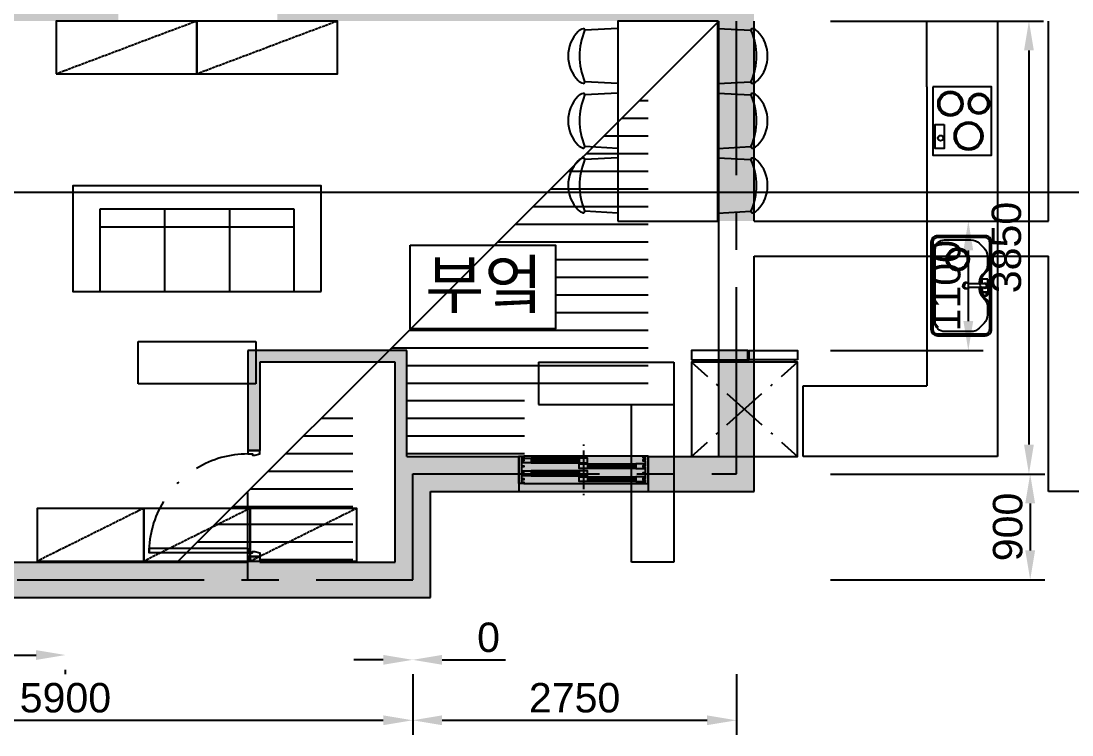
# Model space of a CAD drawing. Header units: millimetres. Extents: x 140860 to 617150, y 61650 to 208518.
# Drawn here: x 542562 to 551490, y 94209 to 100277 of the extents above; entities that cross this region are included whole.
import ezdxf

# ---------------------------------------------------------------- set-up
doc = ezdxf.new("R2010")
doc.units = ezdxf.units.MM
doc.linetypes.add('ACAD_ISO04W100', pattern=[30, 24, -3, 0, -3])
doc.linetypes.add('CENTER', pattern=[50.8, 31.75, -6.35, 6.35, -6.35])
for name, color, linetype in [('CEN', 1, 'CENTER'), ('DIM', 3, 'Continuous'), ('FIN', 5, 'Continuous'), ('FUN', 3, 'Continuous'), ('HAT', 9, 'Continuous'), ('TXT', 7, 'Continuous'), ('WAL', 2, 'Continuous'), ('WIN', 4, 'Continuous')]:
    doc.layers.add(name, color=color, linetype=linetype)
doc.styles.get("Standard").update_dxf_attribs({"font": 'arial.ttf'})
doc.styles.add('문자400', font='arial.ttf', dxfattribs={"height": 400})
doc.dimstyles.new('치수100', dxfattribs={"dimscale": 100, "dimtxt": 2.5, "dimasz": 2.5, "dimexe": 1.25, "dimexo": 8, "dimtad": 1, "dimtxsty": 'Standard', "dimcen": 2.5, "dimadec": 0, "dimazin": 0, "dimtfac": 1, "dimtmove": 0, "dimatfit": 1, "dimfxl": 1, "dimarcsym": 0})

# ---------------------------------------------------------------- blocks, each defined once
blk = doc.blocks.new('냉장고')
at = {"color": 1, "linetype": 'ByBlock', "ltscale": 2}
for p, q in [((-313.9, -121), (-450, 0)), ((450, 0), (313.9, -121)), ((-224.2, -200.7), (-239.2, -187.4)), ((149.5, -532.9), (-149.5, -267.1)), ((149.5, -267.1), (-149.5, -532.9)), ((239.2, -187.4), (224.2, -200.7)), ((-224.2, -599.3), (-239.2, -612.6)), ((239.2, -612.6), (224.2, -599.3)), ((-313.9, -679), (-450, -800)), ((450, -800), (313.9, -679))]:
    blk.add_line(p, q, dxfattribs=at)
at = {"linetype": 'ByBlock'}
for p, q in [((-426.7, -820), (-426.7, -800)), ((426.7, -820), (426.7, -800)), ((-30, -820), (-40, -820))]:
    blk.add_line(p, q, dxfattribs=at)
for points in [[(450, 0), (-450, 0), (-450, -800), (450, -800)], [(-450, -820), (-40, -820), (-40, -900), (-450, -900)], [(450, -820), (-30, -820), (-30, -900), (450, -900)]]:
    blk.add_lwpolyline(points, close=True, dxfattribs=at)
blk = doc.blocks.new('싱크볼')
at = {"linetype": 'ByBlock'}
for p, q in [((0, -32), (-55.9, -32)), ((-55.9, -32), (-55.9, -79)), ((-14.9, -79), (-55.9, -79)), ((0, -32), (0, -32)), ((0, -32), (55.9, -32)), ((14.9, -79), (55.9, -79)), ((55.9, -32), (55.9, -79)), ((55.9, -34.8), (58.6, -34.8)), ((55.9, -76.2), (58.6, -76.2))]:
    blk.add_line(p, q, dxfattribs=at)
blk.add_lwpolyline([(425, -55, 0.414214), (370, 0), (0, 0), (-370, 0, 0.414214), (-425, -55), (-425, -460, 0.414214), (-370, -515), (0, -515), (370, -515, 0.414214), (425, -460)], format="xyb", close=True, dxfattribs=at)
at = {"color": 8, "linetype": 'ByBlock'}
blk.add_lwpolyline([(-409, -460, 0.414214), (-370, -499), (0, -499), (370, -499, 0.414214), (409, -460), (409, -55, 0.414214), (370, -16), (0, -16), (-370, -16, 0.414214), (-409, -55)], format="xyb", close=True, dxfattribs=at)
at = {"linetype": 'ByBlock'}
blk.add_lwpolyline([(14.9, -105), (31.9, -105, 0.198912), (95.5, -78.6), (115.7, -58.4, -0.198912), (172.3, -35), (248.6, -35, -0.198912), (319.3, -64.3), (360.7, -105.7, -0.198912), (390, -176.4), (390, -399, -0.414214), (310, -479), (0, -479), (-310, -479, -0.414214), (-390, -399), (-390, -176.4, -0.198912), (-360.7, -105.7), (-319.3, -64.3, -0.198912), (-248.6, -35), (-172.3, -35, -0.198912), (-115.7, -58.4), (-95.5, -78.6, 0.198912), (-31.9, -105), (-14.9, -105)], format="xyb", dxfattribs=at)
at = {"color": 8, "linetype": 'ByBlock'}
for points in [[(-14.9, -95), (-31.9, -95, -0.198912), (-88.4, -71.6), (-120.6, -39.4, 0.198912), (-177.1, -16)], [(177.1, -16, 0.198912), (120.6, -39.4), (88.4, -71.6, -0.198912), (31.9, -95), (14.9, -95)]]:
    blk.add_lwpolyline(points, format="xyb", dxfattribs=at)
for radius in [96, 91]:
    blk.add_circle((-225, -288), radius, dxfattribs=at)
at = {"linetype": 'ByBlock'}
blk.add_circle((-225, -288), 81, dxfattribs=at)
at = {"color": 8, "linetype": 'ByBlock'}
blk.add_arc((0, -55.5), 19.9, 318.25375, 221.74625, dxfattribs=at)
at = {"linetype": 'ByBlock'}
for radius, start, end in [(14.9, 0, 180), (25, 69.76581, 110.23419)]:
    blk.add_arc((0, -55.5), radius, start, end, dxfattribs=at)
for points in [[(-14.9, -55.5), (-14.9, -161.8), (-14.9, -178.4), (-16.6, -192), (-23.2, -204.1), (-24.6, -217.3), (-16.6, -228.7), (-6.9, -232.5), (0, -232.5)], [(14.9, -55.5), (14.9, -161.8), (14.9, -178.4), (16.6, -192), (23.2, -204.1), (24.6, -217.3), (16.6, -228.7), (6.9, -232.5), (0, -232.5)], [(58.6, -55.5), (58.6, -37.9), (58.6, -34.8), (58.6, -33.4), (60.6, -33.2), (75.1, -35.3), (83.6, -39), (86.5, -41.7), (88.2, -46.4), (88.2, -50.9), (88.2, -55.5)], [(58.6, -55.5), (58.6, -73.1), (58.6, -76.2), (58.6, -77.6), (60.6, -77.8), (75.1, -75.7), (83.6, -72), (86.5, -69.3), (88.2, -64.6), (88.2, -60.1), (88.2, -55.5)], [(-21.3, -201.5), (-25.5, -211.7), (-28.2, -216), (-25.4, -229.9), (-18.2, -240.2), (-7.8, -245.3), (0, -245.3)], [(21, -200.6), (24.8, -200.6), (26.5, -200.6), (26.9, -201.5), (26.9, -226.3), (26.5, -227.6), (25.7, -227.7), (21.3, -227.9), (21.1, -227.7), (21.1, -226.8), (23.3, -223), (25.9, -213.7), (23.3, -206.2), (23.3, -206.2)], [(21.3, -201.5), (22.1, -203.4), (22.8, -205), (23.4, -206.4)], [(26.5, -201), (26.2, -201), (26, -202.5), (25.9, -217), (26.1, -227.1), (26.3, -227.4), (26.6, -227.2)]]:
    blk.add_open_spline(points, degree=3, dxfattribs=at)
at = {"color": 8, "linetype": 'ByBlock'}
for points in [[(84.8, -55.5), (84.8, -51.7), (84.8, -47.8), (82.5, -44.2), (74.1, -41.5), (69.1, -41.6)], [(84.8, -55.5), (84.8, -59.3), (84.8, -63.2), (82.5, -66.8), (74.1, -69.5), (69.1, -69.4)], [(0, -94.2), (-8.4, -94.2), (-12.8, -98.3), (-14.9, -102.3)], [(0, -94.2), (8.4, -94.2), (12.8, -98.3), (14.9, -102.3)], [(-26.5, -223.2), (-20.9, -239.8), (-4.8, -241.7), (0, -241.7)], [(24.6, -227.8), (17.8, -240.2), (4.3, -241.7), (0, -241.7)]]:
    blk.add_open_spline(points, degree=3, dxfattribs=at)
at = {"linetype": 'ByBlock'}
for points, knots in [([(25.3, -227.8), (25.1, -228.3), (23.3, -232.9), (18.2, -240.2), (7.8, -245.3), (0, -245.3)], [1.875999, 1.875999, 1.875999, 1.875999, 2, 3, 4, 4, 4, 4]), ([(26.9, -215.8), (27, -216.3), (27.2, -217.9), (27.1, -219.9), (26.9, -221.4)], [0.8480441, 0.8480441, 0.8480441, 0.8480441, 1, 1.3659858, 1.3659858, 1.3659858, 1.3659858])]:
    blk.add_open_spline(points, degree=3, knots=knots, dxfattribs=at)
blk = doc.blocks.new('전기 쿡탑')
at = {"linetype": 'ByBlock'}
blk.add_lwpolyline([(0, -500), (580, -500), (580, 0), (0, 0)], close=True, dxfattribs=at)
at = {"color": 8, "linetype": 'ByBlock'}
blk.add_lwpolyline([(320.4, -401.8), (523.1, -401.8), (523.1, -480), (320.4, -480)], close=True, dxfattribs=at)
for centre, radius in [((143.1, -107.9), 88.4), ((143.1, -107.9), 73.6), ((417.9, -196.2), 120.3), ((417.9, -196.2), 105.6), ((143.1, -349.8), 105.6), ((143.1, -349.8), 90.9), ((435.4, -433.7), 22.7)]:
    blk.add_circle(centre, radius, dxfattribs=at)
blk = doc.blocks.new('*U28')
at = {"linetype": 'ByBlock'}
for p, q in [((62.5, 0), (77.9, 280.4)), ((532.5, 0), (517.2, 280.4)), ((612.5, 0), (627.9, 280.4)), ((1082.5, 0), (1067.2, 280.4)), ((1162.5, 0), (1177.9, 280.4)), ((1632.5, 0), (1617.2, 280.4)), ((62.5, -850), (77.9, -1130.4)), ((532.5, -850), (517.2, -1130.4)), ((612.5, -850), (627.9, -1130.4)), ((1082.5, -850), (1067.2, -1130.4)), ((1162.5, -850), (1177.9, -1130.4)), ((1632.5, -850), (1617.2, -1130.4))]:
    blk.add_line(p, q, dxfattribs=at)
blk.add_lwpolyline([(1700, -850), (1700, 0), (0, 0), (0, -850)], close=True, dxfattribs=at)
for centre, radius, start, end in [((297.5, 125.4), 296.9, 45.42486, 134.57514), ((847.5, 125.4), 296.9, 45.42486, 134.57514), ((1397.5, 125.4), 296.9, 45.42486, 134.57514), ((76.8, 292.8), 11.8, 165.40078, 293.61338), ((151.8, 273.3), 89.3, 134.57514, 165.40078), ((297.5, -212.1), 539.2, 66.38662, 113.61338), ((443.2, 273.3), 89.3, 14.59922, 45.42486), ((518.3, 292.8), 11.8, 246.38662, 14.59922), ((626.8, 292.8), 11.8, 165.40078, 293.61338), ((701.8, 273.3), 89.3, 134.57514, 165.40078), ((847.5, -212.1), 539.2, 66.38662, 113.61338), ((993.2, 273.3), 89.3, 14.59922, 45.42486), ((1068.3, 292.8), 11.8, 246.38662, 14.59922), ((1176.8, 292.8), 11.8, 165.40078, 293.61338), ((1251.8, 273.3), 89.3, 134.57514, 165.40078), ((1397.5, -212.1), 539.2, 66.38662, 113.61338), ((1543.2, 273.3), 89.3, 14.59922, 45.42486), ((1618.3, 292.8), 11.8, 246.38662, 14.59922), ((76.8, -1142.8), 11.8, 66.38662, 194.59922), ((151.8, -1123.3), 89.3, 194.59922, 225.42486), ((297.5, -637.9), 539.2, 246.38662, 293.61338), ((443.2, -1123.3), 89.3, 314.57514, 345.40078), ((518.3, -1142.8), 11.8, 345.40078, 113.61338), ((626.8, -1142.8), 11.8, 66.38662, 194.59922), ((701.8, -1123.3), 89.3, 194.59922, 225.42486), ((847.5, -637.9), 539.2, 246.38662, 293.61338), ((993.2, -1123.3), 89.3, 314.57514, 345.40078), ((1068.3, -1142.8), 11.8, 345.40078, 113.61338), ((1176.8, -1142.8), 11.8, 66.38662, 194.59922), ((1251.8, -1123.3), 89.3, 194.59922, 225.42486), ((1397.5, -637.9), 539.2, 246.38662, 293.61338), ((1543.2, -1123.3), 89.3, 314.57514, 345.40078), ((1618.3, -1142.8), 11.8, 345.40078, 113.61338), ((297.5, -975.4), 296.9, 225.42486, 314.57514), ((847.5, -975.4), 296.9, 225.42486, 314.57514), ((1397.5, -975.4), 296.9, 225.42486, 314.57514)]:
    blk.add_arc(centre, radius, start, end, dxfattribs=at)
blk = doc.blocks.new('*U29')
at = {"color": 1, "linetype": 'ACAD_ISO04W100'}
blk.add_line((905.5, 450), (0, 0), dxfattribs=at)
blk.add_lwpolyline([(0, 0), (905.5, 0), (905.5, 450), (0, 450)], close=True)
blk = doc.blocks.new('*U30')
at = {"color": 1, "linetype": 'ACAD_ISO04W100'}
blk.add_line((1194.8, 450), (0, 0), dxfattribs=at)
blk.add_lwpolyline([(0, 0), (1194.8, 0), (1194.8, 450), (0, 450)], close=True)
blk = doc.blocks.new('*U32')
at = {"linetype": 'ByBlock'}
for p, q in [((825, -200), (-825, -200)), ((-825, -200), (-825, -900)), ((-275, -200), (-275, -900)), ((275, -200), (275, -900)), ((825, -900), (825, -200)), ((-825, -350), (825, -350))]:
    blk.add_line(p, q, dxfattribs=at)
blk.add_lwpolyline([(1055, -900), (1055, 0), (-1055, 0), (-1055, -900)], close=True, dxfattribs=at)
blk = doc.blocks.new('*U7')
for points in [[(30, 0), (30, 840), (70, 840), (70, 0)], [(0, -100), (0, 0), (30, 0), (30, -40), (40, -40), (40, -60), (30, -100)], [(900, -100), (900, 0), (870, 0), (870, -40), (860, -40), (860, -60), (870, -100)]]:
    blk.add_lwpolyline(points, close=True)
at = {"color": 1}
for start, end in [(58.67428, 90), (44.3179, 45.6821), (0, 31.32572)]:
    blk.add_arc((30, 0), 840, start, end, dxfattribs=at)
blk = doc.blocks.new('*U10')
at = {"color": 1}
for p, q in [((550, 90), (550, 100)), ((550, -280), (550, 50)), ((550, -330), (550, -320))]:
    blk.add_line(p, q, dxfattribs=at)
at = {"color": 8}
for p, q in [((1055, 0), (45, 0)), ((105, -15), (515, -15)), ((515, -55), (105, -55)), ((995, -65), (585, -65)), ((105, -125), (515, -125)), ((515, -165), (105, -165)), ((585, -105), (995, -105)), ((995, -175), (585, -175)), ((45, -230), (1055, -230)), ((585, -215), (995, -215))]:
    blk.add_line(p, q, dxfattribs=at)
for p, q in [((105, -27.5), (515, -27.5)), ((105, -42.5), (515, -42.5)), ((995, -77.5), (585, -77.5)), ((105, -137.5), (515, -137.5)), ((105, -152.5), (515, -152.5)), ((995, -92.5), (585, -92.5)), ((995, -187.5), (585, -187.5)), ((995, -202.5), (585, -202.5))]:
    blk.add_line(p, q)
for points in [[(25, -150), (45, -150), (45, -140), (25, -140), (25, -90), (45, -90), (45, -80), (25, -80), (25, -40), (45, -40), (45, -30), (25, -30), (25, -10), (45, -10), (45, 0), (0, 0), (0, -230), (45, -230), (45, -220), (25, -220), (25, -200), (45, -200), (45, -190), (25, -190)], [(1075, -150), (1055, -150), (1055, -140), (1075, -140), (1075, -90), (1055, -90), (1055, -80), (1075, -80), (1075, -40), (1055, -40), (1055, -30), (1075, -30), (1075, -10), (1055, -10), (1055, 0), (1100, 0), (1100, -230), (1055, -230), (1055, -220), (1075, -220), (1075, -200), (1055, -200), (1055, -190), (1075, -190)], [(515, -55), (515, -15), (585, -15), (585, -55)], [(585, -105), (585, -65), (515, -65), (515, -105)], [(515, -165), (515, -125), (585, -125), (585, -165)], [(585, -215), (585, -175), (515, -175), (515, -215)]]:
    blk.add_lwpolyline(points, close=True)
for points in [[(35, -40), (35, -55), (105, -55), (105, -15), (35, -15), (35, -30)], [(1065, -90), (1065, -105), (995, -105), (995, -65), (1065, -65), (1065, -80)], [(35, -150), (35, -165), (105, -165), (105, -125), (35, -125), (35, -140)], [(1065, -200), (1065, -215), (995, -215), (995, -175), (1065, -175), (1065, -190)]]:
    blk.add_lwpolyline(points)
blk = doc.blocks.new('*D105')
at = {"layer": 'Defpoints', "color": 0, "transparency": 16777216}
for p in [(539989.5, 95526.8), (545889.5, 95526.8), (545889.5, 94333.6)]:
    blk.add_point(p, dxfattribs=at)
at = {"layer": 'DIM', "color": 0, "lineweight": -2, "transparency": 16777216}
for p, q in [((539989.5, 94726.8), (539989.5, 94208.6)), ((545889.5, 94726.8), (545889.5, 94208.6)), ((540239.5, 94333.6), (545639.5, 94333.6))]:
    blk.add_line(p, q, dxfattribs=at)
at = {"layer": 'DIM', "color": 0, "transparency": 16777216}
for points in [[(540239.5, 94375.3), (540239.5, 94292), (539989.5, 94333.6)], [(545639.5, 94375.3), (545639.5, 94292), (545889.5, 94333.6)]]:
    blk.add_solid(points, dxfattribs=at)
at = {"layer": 'DIM', "color": 0, "transparency": 16777216, "insert": (542939.5, 94523.8), "char_height": 250, "attachment_point": 5}
blk.add_mtext('5900', dxfattribs=at)
blk = doc.blocks.new('*D100')
at = {"layer": 'Defpoints', "color": 0, "transparency": 16777216}
for p in [(545889.5, 95526.8), (548639.5, 95526.8), (548639.5, 94333.6)]:
    blk.add_point(p, dxfattribs=at)
at = {"layer": 'DIM', "color": 0, "lineweight": -2, "transparency": 16777216}
for p, q in [((545889.5, 94726.8), (545889.5, 94208.6)), ((548639.5, 94726.8), (548639.5, 94208.6)), ((546139.5, 94333.6), (548389.5, 94333.6))]:
    blk.add_line(p, q, dxfattribs=at)
at = {"layer": 'DIM', "color": 0, "transparency": 16777216}
for points in [[(546139.5, 94375.3), (546139.5, 94292), (545889.5, 94333.6)], [(548389.5, 94375.3), (548389.5, 94292), (548639.5, 94333.6)]]:
    blk.add_solid(points, dxfattribs=at)
at = {"layer": 'DIM', "color": 0, "transparency": 16777216, "insert": (547264.5, 94523.8), "char_height": 250, "attachment_point": 5}
blk.add_mtext('2750', dxfattribs=at)
blk = doc.blocks.new('*D106')
at = {"layer": 'Defpoints', "color": 0, "transparency": 16777216}
for p in [(539989.5, 95526.8), (542939.5, 95526.8), (542939.5, 94888.2)]:
    blk.add_point(p, dxfattribs=at)
at = {"layer": 'DIM', "color": 0, "lineweight": -2, "transparency": 16777216}
for p, q in [((540239.5, 94888.2), (542689.5, 94888.2)), ((539989.5, 94726.8), (539989.5, 94763.2)), ((542939.5, 94726.8), (542939.5, 94763.2))]:
    blk.add_line(p, q, dxfattribs=at)
at = {"layer": 'DIM', "color": 0, "transparency": 16777216}
for points in [[(540239.5, 94929.8), (540239.5, 94846.5), (539989.5, 94888.2)], [(542689.5, 94929.8), (542689.5, 94846.5), (542939.5, 94888.2)]]:
    blk.add_solid(points, dxfattribs=at)
at = {"layer": 'DIM', "color": 0, "transparency": 16777216, "insert": (541464.5, 95078.3), "char_height": 250, "attachment_point": 5}
blk.add_mtext('2950', dxfattribs=at)
blk = doc.blocks.new('*D110')
at = {"layer": 'Defpoints', "color": 0, "transparency": 16777216}
for p in [(545889.5, 95526.8), (545889.5, 95526.8), (545889.5, 94847.3)]:
    blk.add_point(p, dxfattribs=at)
at = {"layer": 'DIM', "color": 0, "lineweight": -2, "transparency": 16777216}
for p, q in [((545639.5, 94847.3), (545389.5, 94847.3)), ((546139.5, 94847.3), (546677.6, 94847.3)), ((545889.5, 94726.8), (545889.5, 94722.3)), ((545889.5, 94726.8), (545889.5, 94722.3))]:
    blk.add_line(p, q, dxfattribs=at)
at = {"layer": 'DIM', "color": 0, "transparency": 16777216}
for points in [[(545639.5, 94889), (545639.5, 94805.6), (545889.5, 94847.3)], [(546139.5, 94889), (546139.5, 94805.6), (545889.5, 94847.3)]]:
    blk.add_solid(points, dxfattribs=at)
at = {"layer": 'DIM', "color": 0, "transparency": 16777216, "insert": (546533.5, 95037.4), "char_height": 250, "attachment_point": 5}
blk.add_mtext('0', dxfattribs=at)
blk = doc.blocks.new('*D114')
at = {"layer": 'Defpoints', "color": 0, "transparency": 16777216}
for p in [(548639.5, 100276.8), (548639.5, 96426.8), (551124, 96426.8)]:
    blk.add_point(p, dxfattribs=at)
at = {"layer": 'DIM', "color": 0, "lineweight": -2, "transparency": 16777216}
for p, q in [((549439.5, 100276.8), (551249, 100276.8)), ((551124, 100026.8), (551124, 96676.8)), ((549439.5, 96426.8), (551249, 96426.8))]:
    blk.add_line(p, q, dxfattribs=at)
at = {"layer": 'DIM', "color": 0, "transparency": 16777216}
for points in [[(551082.4, 100026.8), (551165.7, 100026.8), (551124, 100276.8)], [(551082.4, 96676.8), (551165.7, 96676.8), (551124, 96426.8)]]:
    blk.add_solid(points, dxfattribs=at)
at = {"layer": 'DIM', "color": 0, "transparency": 16777216, "insert": (550933.8, 98351.8), "char_height": 250, "attachment_point": 5, "rotation": 90}
blk.add_mtext('3850', dxfattribs=at)
blk = doc.blocks.new('*D98')
at = {"layer": 'Defpoints', "color": 0, "transparency": 16777216}
for p in [(548639.5, 96426.8), (548639.5, 95526.8), (551134.5, 95526.8)]:
    blk.add_point(p, dxfattribs=at)
at = {"layer": 'DIM', "color": 0, "lineweight": -2, "transparency": 16777216}
for p, q in [((549439.5, 96426.8), (551259.5, 96426.8)), ((551134.5, 96176.8), (551134.5, 95776.8)), ((549439.5, 95526.8), (551259.5, 95526.8))]:
    blk.add_line(p, q, dxfattribs=at)
at = {"layer": 'DIM', "color": 0, "transparency": 16777216}
for points in [[(551092.9, 96176.8), (551176.2, 96176.8), (551134.5, 96426.8)], [(551092.9, 95776.8), (551176.2, 95776.8), (551134.5, 95526.8)]]:
    blk.add_solid(points, dxfattribs=at)
at = {"layer": 'DIM', "color": 0, "transparency": 16777216, "insert": (550944.4, 95976.8), "char_height": 250, "attachment_point": 5, "rotation": 90}
blk.add_mtext('900', dxfattribs=at)
blk = doc.blocks.new('*D103')
at = {"layer": 'Defpoints', "color": 0, "transparency": 16777216}
for p in [(548639.5, 98576.8), (548639.5, 97476.8), (550609, 97476.8)]:
    blk.add_point(p, dxfattribs=at)
at = {"layer": 'DIM', "color": 0, "lineweight": -2, "transparency": 16777216}
for p, q in [((549439.5, 98576.8), (550734, 98576.8)), ((550609, 98326.8), (550609, 97726.8)), ((549439.5, 97476.8), (550734, 97476.8))]:
    blk.add_line(p, q, dxfattribs=at)
at = {"layer": 'DIM', "color": 0, "transparency": 16777216}
for points in [[(550567.3, 98326.8), (550650.7, 98326.8), (550609, 98576.8)], [(550567.3, 97726.8), (550650.7, 97726.8), (550609, 97476.8)]]:
    blk.add_solid(points, dxfattribs=at)
at = {"layer": 'DIM', "color": 0, "transparency": 16777216, "insert": (550418.9, 98026.8), "char_height": 250, "attachment_point": 5, "rotation": 90}
blk.add_mtext('1100', dxfattribs=at)

msp = doc.modelspace()

# ---------------------------------------------------------------- hatches: boundary and pattern name
at = {"layer": 'HAT', "true_color": 0x939598}
h = msp.add_hatch(color=252, dxfattribs=at)
h.dxf.hatch_style = 1
h.paths.add_polyline_path([(540939.532, 105056.85), (540939.532, 105126.85), (539839.532, 105126.85), (539839.532, 100276.85), (539839.532, 99576.85), (540139.532, 99576.85), (540139.532, 100276.85), (543389.532, 100276.85), (543389.532, 101626.85), (543589.532, 101626.85), (543589.532, 101776.85), (543239.532, 101776.85), (543239.532, 100426.85), (540139.532, 100426.85), (540139.532, 104826.85), (540939.532, 104826.85)])
h.paths.add_polyline_path([(545839.532, 105126.85), (543939.532, 105126.85), (543939.532, 104826.85), (545539.532, 104826.85), (545539.532, 103826.85), (545539.532, 103769.85), (545539.532, 103751.85), (545539.532, 101776.85), (544489.532, 101776.85), (544489.532, 101626.85), (545689.532, 101626.85), (545689.532, 102076.85), (545889.532, 102076.85), (545889.532, 102226.85), (545689.532, 102226.85), (545689.532, 103826.85), (548489.532, 103826.85), (548489.532, 102226.85), (547739.532, 102226.85), (546689.532, 102226.85), (546689.532, 102076.85), (546889.532, 102076.85), (546889.532, 101626.85), (546989.532, 101626.85), (546989.532, 102076.85), (548489.532, 102076.85), (548489.532, 101626.85), (548789.532, 101626.85), (548789.532, 102226.85), (548789.532, 104126.85), (545839.532, 104126.85)])
h.paths.add_polyline_path([(548789.532, 100276.85), (548789.532, 100626.85), (548689.532, 100626.85), (548489.532, 100626.85), (548489.532, 100426.85), (546989.532, 100426.85), (546889.532, 100426.85), (544739.532, 100426.85), (544739.532, 100276.85), (548489.532, 100276.85), (548489.532, 98576.85), (548719.532, 98576.85), (548789.532, 98576.85)])
h.paths.add_polyline_path([(548789.532, 97476.85), (548489.532, 97476.85), (548489.532, 96576.85), (545839.532, 96576.85), (545839.532, 97476.85), (544489.532, 97476.85), (544489.532, 96626.85), (544589.532, 96626.85), (544589.532, 97376.85), (545739.532, 97376.85), (545739.532, 97016.85), (545739.532, 96576.85), (545739.532, 95676.85), (545379.532, 95676.85), (544589.532, 95676.85), (544589.532, 95726.85), (544489.532, 95726.85), (544489.532, 95676.85), (540139.532, 95676.85), (540139.532, 96376.85), (539909.532, 96376.85), (539839.532, 96376.85), (539839.532, 95376.85), (546039.532, 95376.85), (546039.532, 96276.85), (548789.532, 96276.85)])
at = {"layer": 'HAT'}
h = msp.add_hatch(dxfattribs=at)
h.set_pattern_fill('_USER', color=256, scale=150, pattern_type=0)
h.set_pattern_definition([(0, (126795, 150), (0, 150), [])])
edge = h.paths.add_edge_path()
edge.add_line((544913.795, 104201.113), (544957.532, 104244.85))
edge.add_line((544957.532, 104244.85), (544957.532, 104610.673))
edge.add_line((544957.532, 104610.673), (544954.743, 104612.282))
edge.add_line((544954.743, 104612.282), (544938.03, 104609.787))
edge.add_line((544938.03, 104609.787), (544928.426, 104593.152))
edge.add_line((544928.426, 104593.152), (544926.927, 104594.017))
edge.add_line((544926.927, 104594.017), (544954.561, 104624.312))
edge.add_arc((544958.428, 104622.079), 4.466, -81.5070394, 150, ccw=False)
edge.add_line((544959.087, 104617.663), (545002.311, 104619.562))
edge.add_line((545002.311, 104619.562), (545002.311, 104626.026))
edge.add_arc((545002.022, 104624.894), 1.169, 8.4929606, 75.6874554, ccw=False)
edge.add_line((545003.178, 104625.066), (545003.989, 104619.636))
edge.add_line((545003.989, 104619.636), (544975.532, 104615.387))
edge.add_line((544975.532, 104615.387), (544975.532, 104262.85))
edge.add_line((544975.532, 104262.85), (545111.278, 104398.596))
edge.add_spline(control_points=[(545111.278, 104398.596), (545097.61, 104400.874), (545050.785, 104410.515), (545028.435, 104424.982), (545043.467, 104447.64), (545069.608, 104448.293), (545096.516, 104428.407), (545127.932, 104419.985), (545131.737, 104419.055)], knot_values=[0.6841267, 0.6841267, 0.6841267, 0.6841267, 1, 2, 3, 4, 5, 5.12865242, 5.12865242, 5.12865242, 5.12865242], degree=3, periodic=0)
edge.add_line((545131.737, 104419.055), (545174.636, 104461.954))
edge.add_spline(control_points=[(545174.636, 104461.954), (545129.182, 104460.45), (545054.476, 104463.682), (545026.393, 104476.994), (545038.316, 104501.431), (545064.144, 104505.515), (545101.407, 104484.933), (545163.216, 104481.935), (545195.516, 104482.834)], knot_values=[0.29650162, 0.29650162, 0.29650162, 0.29650162, 1, 2, 3, 4, 5, 5.70823616, 5.70823616, 5.70823616, 5.70823616], degree=3, periodic=0)
edge.add_line((545195.516, 104482.834), (545227.032, 104514.35))
edge.add_line((545227.032, 104514.35), (545227.032, 104548.956))
edge.add_spline(control_points=[(545227.032, 104548.956), (545150.813, 104553.404), (545056.842, 104568.047), (545028.23, 104586.279), (545043.1, 104609.043), (545069.235, 104609.883), (545106.304, 104582.894), (545180.103, 104571.634), (545227.032, 104568.625)], knot_values=[0.04880652, 0.04880652, 0.04880652, 0.04880652, 1, 2, 3, 4, 5, 5.91715742, 5.91715742, 5.91715742, 5.91715742], degree=3, periodic=0)
edge.add_spline(control_points=[(545227.032, 104568.625), (545231.27, 104568.353), (545235.604, 104568.101), (545240.033, 104567.869), (545244.111, 104567.655), (545248.11, 104567.466), (545252.032, 104567.303)], knot_values=[5.91715742, 5.91715742, 5.91715742, 5.91715742, 6, 6, 6, 6.07627908, 6.07627908, 6.07627908, 6.07627908], degree=3, periodic=0)
edge.add_spline(control_points=[(545252.032, 104567.303), (545261.556, 104566.905), (545270.619, 104566.653), (545279.223, 104566.541)], knot_values=[6.07627908, 6.07627908, 6.07627908, 6.07627908, 6.26156288, 6.26156288, 6.26156288, 6.26156288], degree=3, periodic=0)
edge.add_line((545279.223, 104566.541), (545539.532, 104826.85))
edge.add_line((545539.532, 104826.85), (543939.532, 104826.85))
edge.add_line((543939.532, 104826.85), (543894.532, 104826.85))
edge.add_line((543894.532, 104826.85), (540984.532, 104826.85))
edge.add_line((540984.532, 104826.85), (540939.532, 104826.85))
edge.add_line((540939.532, 104826.85), (540139.532, 104826.85))
edge.add_line((540139.532, 104826.85), (540139.532, 100426.85))
edge.add_line((540139.532, 100426.85), (540439.532, 100426.85))
edge.add_line((540439.532, 100426.85), (540439.532, 100876.85))
edge.add_line((540439.532, 100876.85), (540889.532, 100876.85))
edge.add_line((540889.532, 100876.85), (540889.532, 102526.85))
edge.add_line((540889.532, 102526.85), (542489.532, 102526.85))
edge.add_line((542489.532, 102526.85), (542489.532, 101776.85))
edge.add_line((542489.532, 101776.85), (544765.669, 104052.988))
edge.add_line((544765.669, 104052.988), (544714.532, 104141.561))
edge.add_line((544714.532, 104141.561), (544730.12, 104150.561))
edge.add_line((544730.12, 104150.561), (544730.3, 104150.249))
edge.add_arc((544939.532, 103751.85), 450, 93.278671, 117.7075572, ccw=False)
h.paths.add_polyline_path([(543248.963, 103665.112), (543248.963, 102939.772), (542092.72, 102939.772), (542092.72, 103665.112)], flags=0)
h.paths.add_polyline_path([(542707.774, 104085.32), (542637.774, 104085.32), (542637.774, 104025.32), (542087.774, 104025.32), (542087.774, 104085.32), (542087.774, 104525.32), (542087.774, 104585.32), (542637.774, 104585.32), (542637.774, 104525.32), (542707.774, 104525.32)], flags=16)
h.paths.add_polyline_path([(541409.532, 104305.32, -1), (541969.532, 104305.32, -1)], flags=16)
h.paths.add_polyline_path([(544962.311, 104633.85), (544962.311, 104626.85), (545002.311, 104626.85), (545002.311, 104633.85)], flags=16)
h.paths.add_polyline_path([(544962.311, 104633.85), (544957.532, 104633.85), (544957.532, 104626.454), (544962.311, 104624.284)], flags=16)
h.paths.add_polyline_path([(541291.289, 104085.32), (541291.289, 104025.32), (540741.289, 104025.32), (540741.289, 104085.32), (540671.289, 104085.32), (540671.289, 104525.32), (540741.289, 104525.32), (540741.289, 104585.32), (541291.289, 104585.32), (541291.289, 104525.32)], flags=16)
h.paths.add_polyline_path([(547889.532, 99676.85), (546584.664, 98371.983), (547102.657, 98371.983), (547102.657, 97661.088), (545873.77, 97661.088), (545689.532, 97476.85), (545839.532, 97476.85), (545839.532, 96576.85), (546839.532, 96576.85), (546839.532, 97176.85), (547889.532, 97176.85)])
h.paths.add_polyline_path([(546789.532, 97476.85), (546789.532, 97396.85), (546379.532, 97396.85), (546369.532, 97396.85), (545889.532, 97396.85), (545889.532, 97476.85), (546369.532, 97476.85)], flags=16)
h.paths.add_polyline_path([(545379.532, 97016.85), (545229.532, 97016.85), (544009.532, 95796.85), (544489.532, 95796.85), (544489.532, 95756.85), (544529.532, 95756.85), (544529.532, 95766.85), (544549.532, 95766.85), (544589.532, 95756.85), (544589.532, 95726.85), (544589.532, 95676.85), (545379.532, 95676.85)])
h.paths.add_polyline_path([(542031.662, 102931.521), (543322.474, 102931.521), (543322.474, 103676.927), (542031.662, 103676.927)], flags=24)

# ---------------------------------------------------------------- linework, layer by layer
at = {"layer": 'CEN', "ltscale": 50}
for p, q in [((548639.532, 96426.85), (548639.532, 100276.85)), ((545889.532, 95526.85), (545889.532, 96426.85)), ((545889.532, 96426.85), (548639.532, 96426.85)), ((544489.532, 95526.85), (544489.532, 96270)), ((539989.532, 95526.85), (545889.532, 95526.85))]:
    msp.add_line(p, q, dxfattribs=at)
at = {"layer": 'DIM'}
msp.add_line((562239.532, 98820), (537839.532, 98820), dxfattribs=at)
at = {"layer": 'FIN'}
msp.add_line((546789.532, 96276.85), (547889.532, 96276.85), dxfattribs=at)
at = {"layer": 'FUN'}
for p, q in [((550256.919, 99716.85), (550256.919, 100276.85)), ((550256.919, 100276.85), (550856.919, 100276.85)), ((550856.919, 100276.85), (550856.919, 96576.85)), ((550256.919, 99716.85), (550256.919, 97176.85)), ((543556.919, 97192.718), (543556.919, 97552.718)), ((543556.919, 97552.718), (544056.919, 97552.718)), ((544056.919, 97552.718), (544556.919, 97552.718)), ((544556.919, 97552.718), (544556.919, 97192.718)), ((546956.919, 97376.85), (546956.919, 97016.85)), ((546956.919, 97376.85), (548106.919, 97376.85)), ((548106.919, 97376.85), (548106.919, 97016.85)), ((544556.919, 97192.718), (543556.919, 97192.718)), ((549206.919, 96576.85), (549206.919, 97176.85)), ((549206.919, 96576.85), (549206.919, 97176.85)), ((549206.919, 97176.85), (550256.919, 97176.85)), ((546956.919, 97016.85), (548106.919, 97016.85)), ((547746.919, 95676.85), (547746.919, 97016.85)), ((548106.919, 97016.85), (548106.919, 95676.85)), ((550856.919, 96576.85), (549206.919, 96576.85)), ((548106.919, 95676.85), (547746.919, 95676.85))]:
    msp.add_line(p, q, dxfattribs=at)
at = {"layer": 'HAT'}
msp.add_line((548489.532, 100276.85), (543889.532, 95676.85), dxfattribs=at)
at = {"layer": 'TXT'}
msp.add_lwpolyline([(545868.108, 98371.983), (547102.657, 98371.983), (547102.657, 97661.088), (545868.108, 97661.088)], close=True, dxfattribs=at)
at = {"layer": 'WAL'}
for p, q in [((548489.532, 97476.85), (548489.532, 100276.85)), ((548789.532, 98576.85), (548789.532, 100276.85)), ((551289.532, 98576.85), (551289.532, 100276.85)), ((548789.532, 98576.85), (551289.532, 98576.85)), ((548789.532, 97476.85), (548789.532, 98276.85)), ((548789.532, 98276.85), (551289.532, 98276.85)), ((551289.532, 97476.85), (551289.532, 98276.85)), ((545839.532, 97476.85), (544489.532, 97476.85)), ((544489.532, 97476.85), (544489.532, 96626.85)), ((545839.532, 96576.85), (545839.532, 97476.85)), ((548489.532, 96576.85), (548489.532, 97476.85)), ((548489.532, 96576.85), (548489.532, 97476.85)), ((548789.532, 96276.85), (548789.532, 97476.85)), ((551289.532, 96276.85), (551289.532, 97476.85)), ((545739.532, 97376.85), (544589.532, 97376.85)), ((544589.532, 97376.85), (544589.532, 96626.85)), ((545739.532, 96576.85), (545739.532, 97376.85)), ((544489.532, 96626.85), (544589.532, 96626.85)), ((545739.532, 95676.85), (545739.532, 96576.85)), ((545839.532, 96576.85), (546789.532, 96576.85)), ((546789.532, 96577.362), (546789.532, 96276.85)), ((547889.532, 96577.362), (547889.532, 96276.85)), ((547889.532, 96576.85), (548489.532, 96576.85)), ((546039.532, 95376.85), (546039.532, 96276.85)), ((546039.532, 96276.85), (546789.532, 96276.85)), ((547889.532, 96276.85), (548789.532, 96276.85)), ((552189.532, 96276.85), (551289.532, 96276.85)), ((544489.532, 95726.85), (544489.532, 95676.85)), ((544489.532, 95676.85), (544489.532, 95726.85)), ((544489.532, 95726.85), (544589.532, 95726.85)), ((544589.532, 95726.85), (544589.532, 95676.85)), ((540139.532, 95676.85), (544489.532, 95676.85)), ((544589.532, 95676.85), (545739.532, 95676.85)), ((539839.532, 95376.85), (546039.532, 95376.85))]:
    msp.add_line(p, q, dxfattribs=at)

# ---------------------------------------------------------------- block references
at = {"layer": 'FUN'}
for name, p in [('*U30', (542862.092, 99826.85)), ('*U30', (544056.919, 99826.85)), ('*U32', (544056.919, 98876.85)), ('*U29', (542698.716, 95685.018)), ('*U29', (543604.185, 95685.018)), ('*U29', (544509.654, 95685.018))]:
    msp.add_blockref(name, p, dxfattribs=at)
for name, p, rotation in [('*U28', (548481.969, 100276.85), 270), ('전기 쿡탑', (550806.919, 99716.85), 270), ('싱크볼', (550806.919, 98026.85), 270), ('냉장고', (548706.919, 96576.85), 180)]:
    msp.add_blockref(name, p, dxfattribs=dict(at, rotation=rotation))
at = {"layer": 'WIN'}
for name, p, rotation in [('*U7', (544489.532, 95726.85), 90), ('*U10', (547889.532, 96347.362), 180)]:
    msp.add_blockref(name, p, dxfattribs=dict(at, rotation=rotation))

# ---------------------------------------------------------------- texts
at = {"layer": 'TXT', "insert": (545994.346, 98238.631), "char_height": 400, "attachment_point": 1, "style": '문자400'}
msp.add_mtext_dynamic_manual_height_columns('{\\fGulim|b0|i0|c129|p50;부엌}', width=1263.00112, gutter_width=2000, heights=[0], dxfattribs=at)

# ---------------------------------------------------------------- dimensions: what is measured, and where the dimension line sits
at = {"layer": 'DIM'}
for base, p1, p2, picture, middle in [((551124.024, 96426.85), (548639.532, 100276.85), (548639.532, 96426.85), '*D114', (550933.795, 98351.85)), ((550609.009, 97476.85), (548639.532, 98576.85), (548639.532, 97476.85), '*D103', (550418.866, 98026.85)), ((551134.531, 95526.85), (548639.532, 96426.85), (548639.532, 95526.85), '*D98', (550944.388, 95976.85))]:
    dim = msp.add_linear_dim(base=base, p1=p1, p2=p2, angle=90, dimstyle='치수100', dxfattribs=at)
    dim.commit()
    dim.dimension.update_dxf_attribs({"geometry": picture, "text_midpoint": middle})
for base, p1, p2, picture, middle in [((545889.532, 94333.631), (539989.532, 95526.85), (545889.532, 95526.85), '*D105', (542939.532, 94523.774)), ((542939.532, 94888.175), (539989.532, 95526.85), (542939.532, 95526.85), '*D106', (541464.532, 95078.319)), ((545889.531506371, 94847.302443363), (545889.531506371, 95526.84974764), (545889.531506371, 95526.84974764), '*D110', (546533.545831064, 95037.445690294)), ((548639.532, 94333.631), (545889.532, 95526.85), (548639.532, 95526.85), '*D100', (547264.532, 94523.774))]:
    dim = msp.add_linear_dim(base=base, p1=p1, p2=p2, dimstyle='치수100', dxfattribs=at)
    dim.commit()
    dim.dimension.update_dxf_attribs({"geometry": picture, "text_midpoint": middle})

doc.saveas('drawing.dxf')
